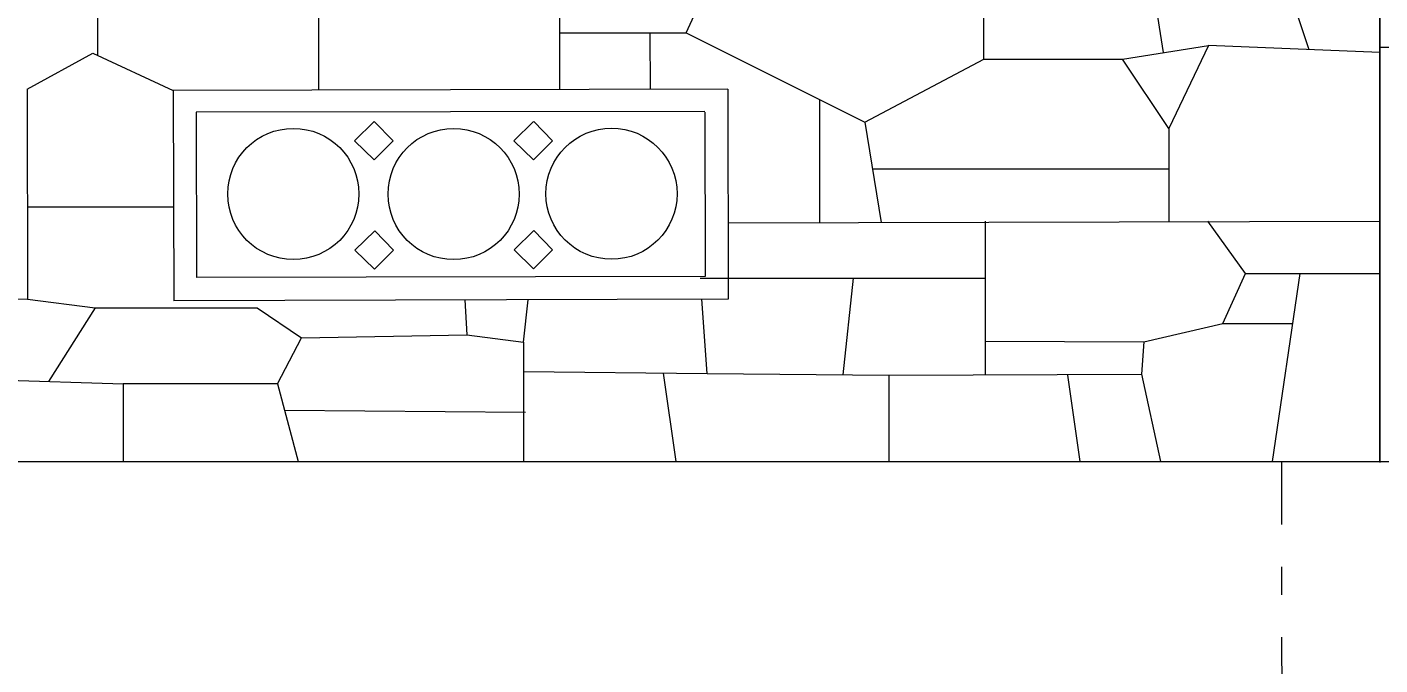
# Model space of a CAD drawing. Header units: millimetres. Extents: x -490789 to -449459, y 209001 to 327650.
# Drawn here: x -469368 to -465983, y 217596 to 219192 of the extents above; entities that cross this region are included whole.
import ezdxf

# ---------------------------------------------------------------- set-up
doc = ezdxf.new("R2010")
doc.units = ezdxf.units.MM
doc.header["$MEASUREMENT"] = 0
doc.linetypes.add('Штрих-Штриховая', pattern=[546.805537, 264.583325, -105.833328, 70.555556, -105.833328])
for name, color, linetype, lineweight in [('0_Ном._пера__182_Ном._пера__182_Ном._пера__182', 182, 'Continuous', 18), ('0_Ном._пера__25', 25, 'Continuous', 18), ('0_Ном._пера__7_Ном._пера__15_Ном._пера__15', 15, 'Continuous', 18), ('0_Ном._пера__7_Ном._пера__16_Ном._пера__16', 16, 'Continuous', 18), ('0_Ном._пера__7_Ном._пера__5_Ном._пера__5', 5, 'Continuous', 18), ('0_Ном._пера__7_Ном._пера__7_Ном._пера__7', 7, 'Continuous', 18), ('0_Ном._пера__85', 85, 'Continuous', 18), ('0_Ном_пера__13_Ном_пера__13_Ном_пера__13_Ном_пера__13_Ном_пера__13_Ном_пера__13_Ном_пера__13_Ном_пера__13_Ном_пера__13_Ном._пера__13_Ном_пера__13_Ном_пера__13_Ном_пера__13_Ном_пера__13_Ном_пера__13_Ном_пера__13_Ном_пера__13_Ном_пера__13_Ном_пера__13_Ном_4_Ном._пера__13', 13, 'Continuous', 18), ('0_Ном_пера__15_Ном_пера__15_Ном_пера__15_Ном_пера__15_Ном_пера__15_Ном_пера__15_Ном_пера__15_Ном._пера__15_Ном_пера__15_Ном_пера__15_Ном_пера__15_Ном_пера__15_Ном_пера__15_Ном_пера__15_Ном_пера__15_Ном_пера__15_Ном_пера__15_Ном_пера__15_Ном_пера__15_Ном_3_Ном._пера__15', 15, 'Continuous', 18), ('0_Ном_пера__15_Ном_пера__15_Ном_пера__15_Ном_пера__15_Ном_пера__15_Ном_пера__15_Ном_пера__15_Ном_пера__15_Ном_пера__15_Ном._пера__15_Ном_пера__15_Ном_пера__15_Ном_пера__15_Ном_пера__15_Ном_пера__15_Ном_пера__15_Ном_пера__15_Ном_пера__15_Ном_пера__15_Ном_3_Ном._пера__15', 15, 'Continuous', 18), ('0_Ном_пера__5_Ном_пера__5_Ном_пера__5_Ном_пера__5_Ном_пера__5_Ном_пера__5_Ном_пера__5_Ном_пера__5_Ном_пера__5_Ном_пера__5_Ном_пера__5_Ном_пера__5_Ном_пера__5_Ном_пера__5_Ном_пера__5_Ном_пера__5_Ном._пера__5_Ном_пера__5_Ном_пера__5_Ном_пера__5_Ном_пера___7_Ном._пера__5', 5, 'Continuous', 18)]:
    doc.layers.add(name, color=color, linetype=linetype, lineweight=lineweight)
doc.styles.add('СГЕНЕРИР_СТИЛЬ_1', font='')
doc.styles.get('СГЕНЕРИР_СТИЛЬ_1').set_extended_font_data('Arial')
doc.dimstyles.new('СГЕНЕРИР_СТИЛЬ__1', dxfattribs={"dimtxt": 250, "dimasz": 39.04812, "dimexe": 0.18, "dimexo": 0, "dimgap": 0.09, "dimtad": 1, "dimtih": 1, "dimtoh": 1, "dimdec": 0, "dimzin": 0, "dimdsep": 46, "dimtxsty": 'СГЕНЕРИР_СТИЛЬ_1', "dimblk": 'ARROWHEAD_6', "dimblk1": 'ARROWHEAD_6', "dimblk2": 'ARROWHEAD_6', "dimcen": 0.09, "dimclrd": 85, "dimclre": 85, "dimclrt": 25, "dimazin": 0, "dimtfac": 1, "dimtdec": 4, "dimtmove": 0, "dimatfit": 3, "dimfxl": 0, "dimtolj": 1, "dimtzin": 0, "dimarcsym": 0})

# ---------------------------------------------------------------- blocks, each defined once
blk = doc.blocks.new('*D5')
at = {"layer": '0_Ном._пера__85', "linetype": 'Continuous'}
for p, q in [((-480528, 217209.2), (-480528, 218105.7)), ((-458878.7, 217209.2), (-458878.7, 218105.7)), ((-480507.4, 217268.3), (-480548.5, 217227.2)), ((-458899.2, 217227.2), (-458858.1, 217268.3)), ((-480558.8, 217247.8), (-480528, 217247.8)), ((-480528, 217247.8), (-458878.7, 217247.8)), ((-458878.7, 217247.8), (-458847.8, 217247.8))]:
    blk.add_line(p, q, dxfattribs=at)
at = {"layer": '0_Ном._пера__25', "insert": (-470225.6, 217297.8), "char_height": 250, "attachment_point": 7, "style": 'СГЕНЕРИР_СТИЛЬ_1'}
blk.add_mtext('\\A1;{\\fArial|b0|i0|c204|p38;21\xa0649}', dxfattribs=at)
blk = doc.blocks.new('ARROWHEAD_6')
at = {"color": 0, "linetype": 'Continuous', "lineweight": 0}
for p, q in [((0, 0), (-1, 0)), ((-0.5, -0.5), (0.5, 0.5))]:
    blk.add_line(p, q, dxfattribs=at)
blk = doc.blocks.new('*D6')
at = {"layer": '0_Ном._пера__85', "linetype": 'Continuous'}
for p, q in [((-480776.9, 216335.7), (-480776.9, 218105.7)), ((-456839.7, 216335.7), (-456839.7, 218105.7)), ((-480756.4, 216394.8), (-480797.5, 216353.6)), ((-456860.2, 216353.6), (-456819.1, 216394.8)), ((-480807.8, 216374.2), (-480776.9, 216374.2)), ((-480776.9, 216374.2), (-456839.7, 216374.2)), ((-456839.7, 216374.2), (-456808.8, 216374.2))]:
    blk.add_line(p, q, dxfattribs=at)
at = {"layer": '0_Ном._пера__25', "insert": (-469330.6, 216424.2), "char_height": 250, "attachment_point": 7, "style": 'СГЕНЕРИР_СТИЛЬ_1'}
blk.add_mtext('\\A1;{\\fArial|b0|i0|c204|p38;23\xa0937}', dxfattribs=at)

msp = doc.modelspace()

# ---------------------------------------------------------------- linework, layer by layer
at = {"layer": '0_Ном._пера__182_Ном._пера__182_Ном._пера__182', "linetype": 'Штрих-Штриховая'}
msp.add_line((-466226, 215760.7), (-466228.8, 218105.7), dxfattribs=at)
at = {"layer": '0_Ном._пера__7_Ном._пера__15_Ном._пера__15', "linetype": 'Continuous'}
for p, q in [((-469191.3, 219121.4), (-469191.3, 219305.6)), ((-468639.4, 219305.6), (-468639.4, 219034.3)), ((-468036.4, 219305.6), (-468036.4, 219035.9)), ((-467719, 219178.1), (-467661.1, 219305.6)), ((-466974.7, 219112), (-466974.7, 219305.6)), ((-466524.4, 219128.6), (-466552.9, 219305.6)), ((-466217.4, 219305.6), (-466161.4, 219136.3)), ((-468036.4, 219178.1), (-467719, 219178.1)), ((-467810, 219178.1), (-467809.6, 219036.5)), ((-467719, 219178.1), (-467272.4, 218954.8)), ((-466627.4, 219112), (-466412.4, 219146.7)), ((-466412.4, 219146.7), (-466511.6, 218938.3)), ((-465983.3, 219128.9), (-466412.4, 219146.7)), ((-469368.4, 219037), (-469203.8, 219127.3)), ((-469203.8, 219127.3), (-469002.6, 219033.3)), ((-467272.4, 218954.8), (-466974.7, 219112)), ((-466974.7, 219112), (-466627.4, 219112)), ((-466511.6, 218938.3), (-466627.4, 219112)), ((-467385.2, 219011.2), (-467385.2, 218702.8)), ((-467272.4, 218954.8), (-467231, 218703.2)), ((-466511.6, 218938.3), (-466511.1, 218704.6)), ((-467253.2, 218837.9), (-466511.4, 218837.9)), ((-469367.8, 218742.3), (-469002, 218742.3)), ((-467614.4, 218702.4), (-465983.3, 218706.8)), ((-469367.3, 218511.3), (-469198.1, 218490.1)), ((-469198.1, 218490.1), (-469314.6, 218305.8)), ((-469726.9, 218319.7), (-469127.6, 218299.5)), ((-469127.6, 218299.5), (-469127.6, 218105.7))]:
    msp.add_line(p, q, dxfattribs=at)
at = {"layer": '0_Ном._пера__7_Ном._пера__16_Ном._пера__16', "linetype": 'Continuous'}
msp.add_line((-465983.3, 220403.8), (-465983.3, 218105.7), dxfattribs=at)
at = {"layer": '0_Ном._пера__7_Ном._пера__5_Ном._пера__5', "linetype": 'Continuous'}
for centre in [(-468702.2, 218774.8), (-468301, 218774.6), (-467905.9, 218775.4)]:
    msp.add_circle(centre, 164.1, dxfattribs=at)
at = {"layer": '0_Ном._пера__7_Ном._пера__7_Ном._пера__7', "linetype": 'Continuous'}
for p, q in [((-465983.3, 218105.7), (-465983.3, 226482.8)), ((-465983.3, 219141.9), (-461395.6, 219141.9)), ((-465983.3, 219141.9), (-465983.3, 218102.6)), ((-469368.4, 219037), (-469367.3, 218511.3)), ((-467615.2, 219037), (-469002.6, 219033.3)), ((-469002.6, 219033.3), (-469001.5, 218507.7)), ((-467615.1, 219037), (-467614, 218511.3)), ((-467672.3, 218981), (-468945.4, 218979.1)), ((-468945.3, 218979.1), (-468944.4, 218565.6)), ((-467672.2, 218979.6), (-467671.3, 218567.9)), ((-467671.4, 218567.9), (-468944.4, 218565.6)), ((-469367.3, 218511.3), (-470754.8, 218507.7)), ((-467614, 218511.3), (-469001.5, 218507.7)), ((-483082.9, 218105.7), (-453942.1, 218105.7))]:
    msp.add_line(p, q, dxfattribs=at)
msp.add_circle((-467905.9, 218775.4), 164.1, dxfattribs=at)
at = {"layer": '0_Ном_пера__13_Ном_пера__13_Ном_пера__13_Ном_пера__13_Ном_пера__13_Ном_пера__13_Ном_пера__13_Ном_пера__13_Ном_пера__13_Ном._пера__13_Ном_пера__13_Ном_пера__13_Ном_пера__13_Ном_пера__13_Ном_пера__13_Ном_пера__13_Ном_пера__13_Ном_пера__13_Ном_пера__13_Ном_4_Ном._пера__13', "linetype": 'Continuous'}
for p, q in [((-466319.8, 218576.2), (-466414.1, 218706.7)), ((-467684.1, 218563.7), (-466970.8, 218563.7)), ((-467301.7, 218563.7), (-467326.9, 218322.2)), ((-466376, 218450.8), (-466319.8, 218576.2)), ((-466573.8, 218404.5), (-466376, 218450.8)), ((-467212.3, 218321), (-466580.2, 218323.8)), ((-466764.6, 218321), (-466734.4, 218105.7))]:
    msp.add_line(p, q, dxfattribs=at)
at = {"layer": '0_Ном_пера__15_Ном_пера__15_Ном_пера__15_Ном_пера__15_Ном_пера__15_Ном_пера__15_Ном_пера__15_Ном._пера__15_Ном_пера__15_Ном_пера__15_Ном_пера__15_Ном_пера__15_Ном_пера__15_Ном_пера__15_Ном_пера__15_Ном_пера__15_Ном_пера__15_Ном_пера__15_Ном_пера__15_Ном_3_Ном._пера__15', "linetype": 'Continuous'}
msp.add_line((-466573.8, 218404.5), (-466580.2, 218323.8), dxfattribs=at)
at = {"layer": '0_Ном_пера__15_Ном_пера__15_Ном_пера__15_Ном_пера__15_Ном_пера__15_Ном_пера__15_Ном_пера__15_Ном_пера__15_Ном_пера__15_Ном._пера__15_Ном_пера__15_Ном_пера__15_Ном_пера__15_Ном_пера__15_Ном_пера__15_Ном_пера__15_Ном_пера__15_Ном_пера__15_Ном_пера__15_Ном_3_Ном._пера__15', "linetype": 'Continuous'}
for p, q in [((-466970.8, 218706.7), (-466970.8, 218322.1)), ((-466319.8, 218576.2), (-465983.3, 218576.2)), ((-466183.4, 218575.9), (-466253, 218105.7)), ((-469198.1, 218490.1), (-468792.7, 218490.1)), ((-468792.7, 218490.1), (-468681.7, 218415.1)), ((-468272.7, 218509.6), (-468268.4, 218422.1)), ((-468126.1, 218403.7), (-468114.5, 218510)), ((-467666.9, 218325.6), (-467680.3, 218511.2)), ((-468681.7, 218415.1), (-468268.4, 218422.1)), ((-468268.4, 218422.1), (-468126.1, 218403.7)), ((-466376, 218450.8), (-466201.9, 218450.8)), ((-468741.7, 218299.5), (-468681.7, 218415.1)), ((-468126.1, 218403.7), (-468126.1, 218105.7)), ((-466970.8, 218406.1), (-466573.8, 218404.5)), ((-468126.1, 218330.2), (-467666.9, 218325.6)), ((-467777.1, 218326.7), (-467744.9, 218105.7)), ((-467666.9, 218325.6), (-467212.3, 218321)), ((-467212.3, 218321), (-467212.3, 218105.7)), ((-466580.2, 218323.8), (-466532.3, 218105.7)), ((-468741.7, 218299.5), (-469127.6, 218299.5)), ((-468741.7, 218299.5), (-468689.7, 218105.7)), ((-468724, 218233.6), (-468121.5, 218229.2))]:
    msp.add_line(p, q, dxfattribs=at)
at = {"layer": '0_Ном_пера__5_Ном_пера__5_Ном_пера__5_Ном_пера__5_Ном_пера__5_Ном_пера__5_Ном_пера__5_Ном_пера__5_Ном_пера__5_Ном_пера__5_Ном_пера__5_Ном_пера__5_Ном_пера__5_Ном_пера__5_Ном_пера__5_Ном_пера__5_Ном._пера__5_Ном_пера__5_Ном_пера__5_Ном_пера__5_Ном_пера___7_Ном._пера__5', "linetype": 'Continuous'}
for p, q in [((-468499.6, 218956.1), (-468549.1, 218907.9)), ((-468452.5, 218907.9), (-468499.6, 218956.1)), ((-468100.8, 218955.9), (-468150.3, 218907.6)), ((-468053.5, 218908), (-468100.7, 218956.2)), ((-468500.2, 218860.2), (-468549.1, 218907.9)), ((-468452.5, 218907.9), (-468500.2, 218860.2)), ((-468101.4, 218859.9), (-468150.3, 218907.6)), ((-468053.7, 218907.6), (-468101.4, 218859.9)), ((-468498.5, 218682.7), (-468547.9, 218634.5)), ((-468451.3, 218634.5), (-468498.5, 218682.7)), ((-468100.5, 218683.1), (-468150, 218634.9)), ((-468053.4, 218634.9), (-468100.5, 218683.1)), ((-468499, 218586.8), (-468547.9, 218634.5)), ((-468451.3, 218634.5), (-468499, 218586.8)), ((-468101.1, 218587.2), (-468150, 218634.9)), ((-468053.4, 218634.9), (-468101.1, 218587.2))]:
    msp.add_line(p, q, dxfattribs=at)

# ---------------------------------------------------------------- dimensions: what is measured, and where the dimension line sits
at = {"color": 85, "linetype": 'Continuous', "lineweight": 18}
dim = msp.add_linear_dim(base=(-456839.7, 216374.2), p1=(-480776.9, 218105.7), p2=(-456839.7, 218105.7), dimstyle='СГЕНЕРИР_СТИЛЬ__1', dxfattribs=at)
dim.commit()
dim.dimension.update_dxf_attribs({"geometry": '*D6', "text_midpoint": (-468808.3, 216549.2), "dimtype": 160})
dim = msp.add_linear_dim(base=(-458878.7, 217247.8), p1=(-480528, 218105.7), p2=(-458878.7, 218105.7), text='<MeasuredValue>', dimstyle='СГЕНЕРИР_СТИЛЬ__1', dxfattribs=at)
dim.commit()
dim.dimension.update_dxf_attribs({"geometry": '*D5', "text_midpoint": (-468840.5, 217422.8), "dimtype": 160})

doc.saveas('drawing.dxf')
